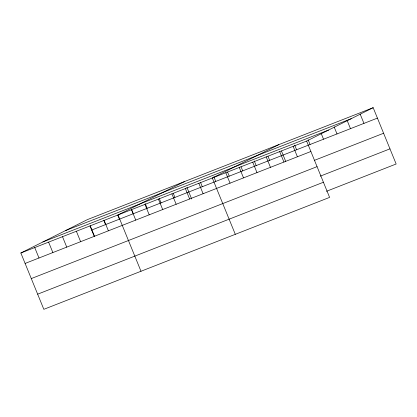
<?xml version="1.0" encoding="UTF-8"?>
<svg xmlns="http://www.w3.org/2000/svg" width="417" height="417" viewBox="0 0 417 417"><rect width="100%" height="100%" fill="white"/><g stroke="black" fill="none" stroke-linecap="round" stroke-linejoin="round"><path stroke-width="0.63" d="M373.168 107.68L306.625 141.066L329.607 197.387L43.832 309.32L20.85 253.004L87.393 219.613L373.168 107.68L396.15 163.996L326.448 191.299M184.559 181.557L118.011 214.943L140.998 271.264M278.864 144.621L212.316 178.007L235.303 234.323M65.433 230.632L351.208 118.699M42.81 241.985L328.58 130.052M20.85 253.004L306.625 141.066M91.651 230.043L377.421 118.11M25.109 263.435L310.879 151.496M314.486 160.326L383.604 133.252M31.285 278.577L317.061 166.644M320.266 176.156L389.968 148.853M37.655 294.178L323.425 182.245M360.168 114.117L363.952 123.385M347.168 120.549L350.478 128.665M334.168 126.987L337.009 133.94M321.168 133.424L323.535 139.215M308.173 139.857L310.066 144.496M294.699 145.137L296.591 149.771M293.151 146.346L297.41 156.776M281.465 150.99L285.734 161.457M279.677 151.621L283.935 162.051M267.99 156.271L269.648 160.326M266.208 156.896L270.461 167.332M254.281 160.967L256.174 165.601M252.733 162.177L256.992 172.607M241.047 166.821L242.704 170.881M239.264 167.452L243.518 177.882M227.573 172.101L229.23 176.156M225.79 172.732L230.048 183.162M213.864 176.798L215.756 181.431M200.629 182.656L202.287 186.712M198.846 183.282L203.1 193.712M186.92 187.353L191.664 198.977M185.372 188.562L189.631 198.992M173.279 193.368L174.931 197.423M171.903 193.837L176.156 204.267M159.164 198.226L161.051 202.86M158.429 199.112L162.687 209.542M145.283 203.663L147.175 208.297M144.96 204.393L149.213 214.823M131.636 209.678L133.294 213.733M131.485 209.668L135.744 220.098M117.756 215.115L119.413 219.17M104.13 220.379L108.389 230.81M103.875 220.551L105.532 224.607M90.254 225.816L94.508 236.246M89.994 225.988L94.263 236.449M76.374 231.253L80.627 241.688M62.493 236.689L66.746 247.125M48.612 242.131L52.865 252.561M34.731 247.568L38.989 257.998"/></g></svg>
